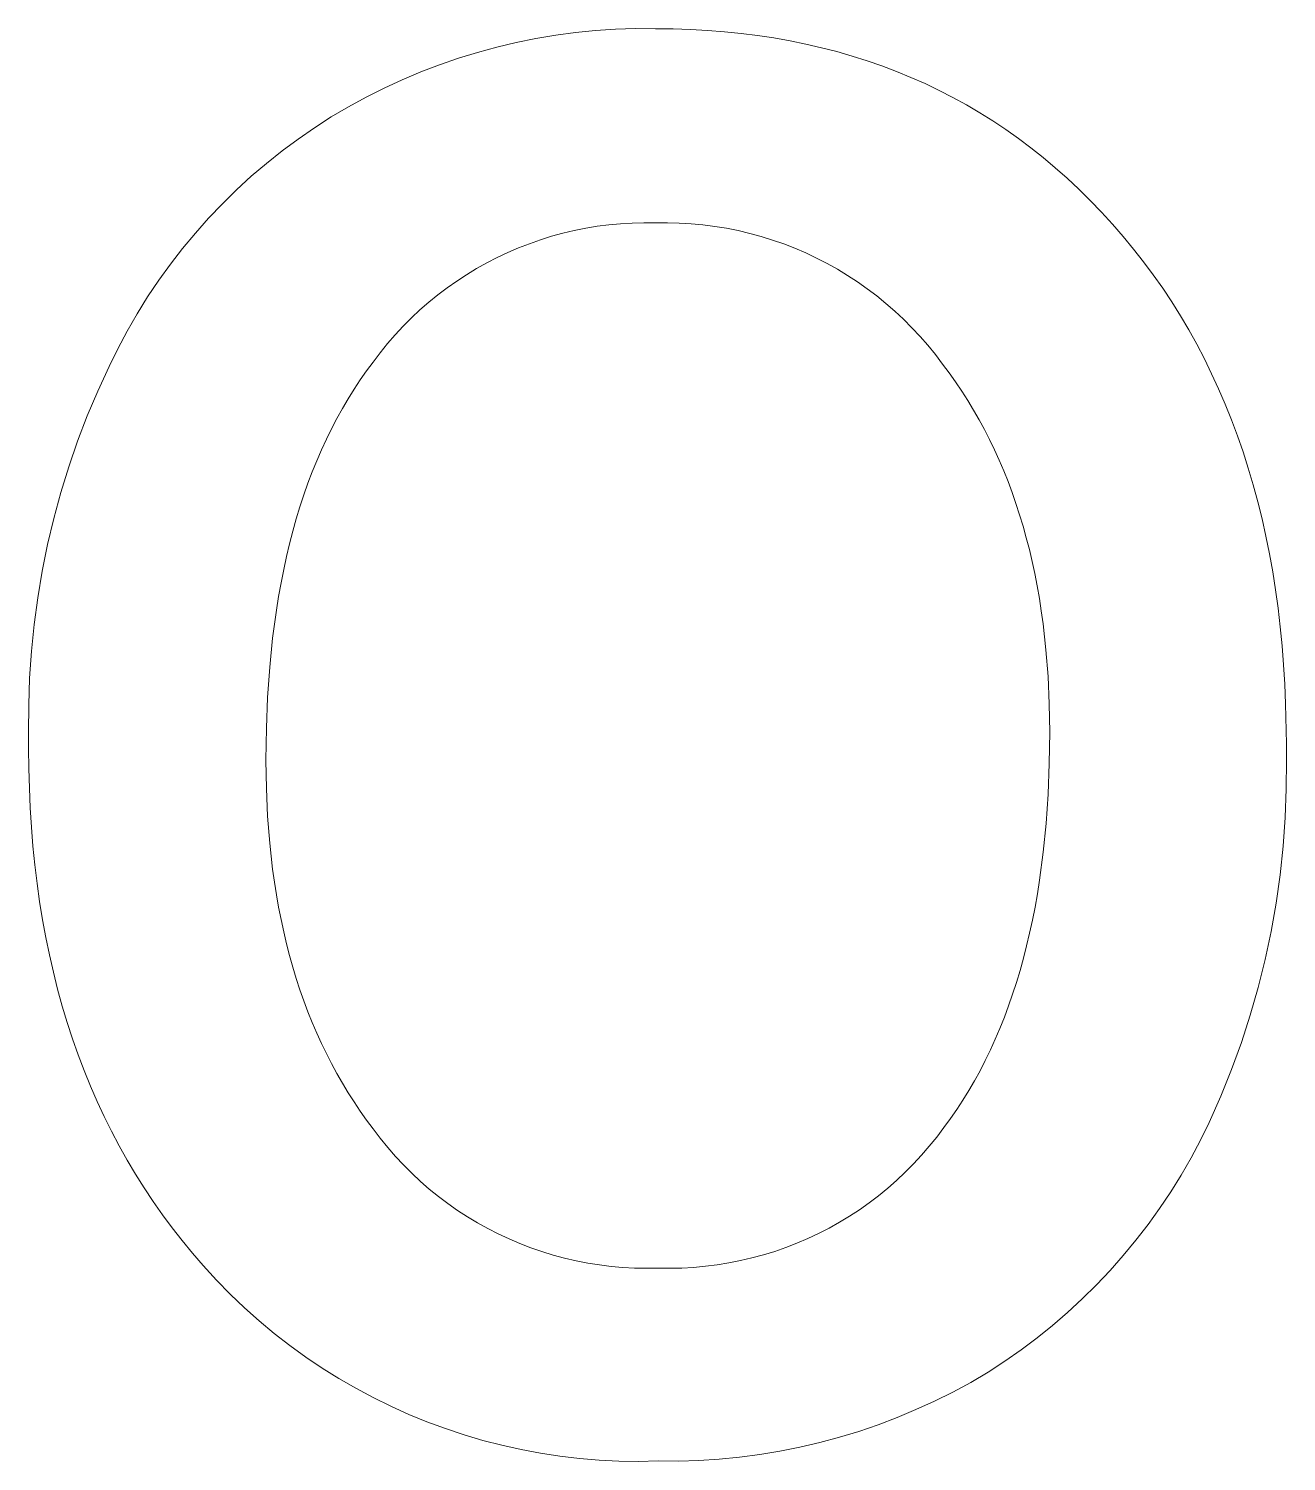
# Model space of a CAD drawing. Header units: millimetres. Extents: x -2163 to 4354, y -841 to 3711.
# Drawn here: x 2668.3 to 2710.05, y -327.19 to -279.63 of the extents above; entities that cross this region are included whole.
import ezdxf

# ---------------------------------------------------------------- set-up
doc = ezdxf.new("R2010")
doc.units = ezdxf.units.MM
doc.header["$MEASUREMENT"] = 0
doc.layers.add('Domyślny', color=7, linetype='Continuous', true_color=0x000000)

msp = doc.modelspace()

# ---------------------------------------------------------------- linework, layer by layer
at = {"layer": 'Domyślny', "color": 18, "lineweight": 15, "true_color": 0x000000}
for p, q in [((2687.784, -279.653), (2688.448, -279.632)), ((2688.448, -279.632), (2689.113, -279.633)), ((2689.113, -279.633), (2689.696, -279.639)), ((2689.696, -279.639), (2690.271, -279.658)), ((2683.844, -280.244), (2684.491, -280.091)), ((2684.491, -280.091), (2685.143, -279.96)), ((2685.143, -279.96), (2685.799, -279.85)), ((2685.799, -279.85), (2686.458, -279.762)), ((2686.458, -279.762), (2687.12, -279.697)), ((2687.12, -279.697), (2687.784, -279.653)), ((2690.271, -279.658), (2690.839, -279.69)), ((2690.839, -279.69), (2691.401, -279.734)), ((2691.401, -279.734), (2691.955, -279.791)), ((2691.955, -279.791), (2692.503, -279.86)), ((2692.503, -279.86), (2693.043, -279.942)), ((2693.043, -279.942), (2693.577, -280.037)), ((2693.577, -280.037), (2694.103, -280.144)), ((2682.567, -280.615), (2683.202, -280.419)), ((2683.202, -280.419), (2683.844, -280.244)), ((2694.103, -280.144), (2694.623, -280.264)), ((2694.623, -280.264), (2695.135, -280.396)), ((2695.135, -280.396), (2695.64, -280.542)), ((2695.64, -280.542), (2696.139, -280.7)), ((2681.317, -281.07), (2681.938, -280.832)), ((2681.938, -280.832), (2682.567, -280.615)), ((2696.139, -280.7), (2696.63, -280.87)), ((2696.63, -280.87), (2697.115, -281.054)), ((2697.115, -281.054), (2697.592, -281.25)), ((2680.101, -281.607), (2680.704, -281.328)), ((2680.704, -281.328), (2681.317, -281.07)), ((2697.592, -281.25), (2698.063, -281.458)), ((2698.063, -281.458), (2698.526, -281.68)), ((2678.923, -282.225), (2679.507, -281.906)), ((2679.507, -281.906), (2680.101, -281.607)), ((2698.526, -281.68), (2698.983, -281.914)), ((2698.983, -281.914), (2699.433, -282.161)), ((2678.35, -282.563), (2678.923, -282.225)), ((2699.433, -282.161), (2699.875, -282.421)), ((2699.875, -282.421), (2700.311, -282.693)), ((2677.248, -283.296), (2677.793, -282.92)), ((2677.793, -282.92), (2678.35, -282.563)), ((2700.311, -282.693), (2700.739, -282.979)), ((2676.716, -283.69), (2677.248, -283.296)), ((2700.739, -282.979), (2701.161, -283.277)), ((2701.161, -283.277), (2701.575, -283.587)), ((2676.198, -284.103), (2676.716, -283.69)), ((2701.575, -283.587), (2701.983, -283.911)), ((2701.983, -283.911), (2702.383, -284.247)), ((2675.695, -284.533), (2676.198, -284.103)), ((2702.383, -284.247), (2702.777, -284.596)), ((2675.206, -284.979), (2675.695, -284.533)), ((2702.777, -284.596), (2703.164, -284.958)), ((2674.733, -285.443), (2675.206, -284.979)), ((2703.164, -284.958), (2703.543, -285.333)), ((2703.543, -285.333), (2703.916, -285.721)), ((2674.277, -285.922), (2674.733, -285.443)), ((2703.916, -285.721), (2704.281, -286.121)), ((2673.837, -286.416), (2674.277, -285.922)), ((2686.794, -286.257), (2686.414, -286.334)), ((2687.178, -286.194), (2686.794, -286.257)), ((2687.563, -286.144), (2687.178, -286.194)), ((2687.949, -286.107), (2687.563, -286.144)), ((2688.337, -286.084), (2687.949, -286.107)), ((2688.725, -286.074), (2688.337, -286.084)), ((2689.113, -286.078), (2688.725, -286.074)), ((2689.508, -286.074), (2689.113, -286.078)), ((2689.902, -286.084), (2689.508, -286.074)), ((2690.295, -286.108), (2689.902, -286.084)), ((2690.688, -286.145), (2690.295, -286.108)), ((2691.079, -286.196), (2690.688, -286.145)), ((2691.468, -286.26), (2691.079, -286.196)), ((2691.855, -286.337), (2691.468, -286.26)), ((2704.281, -286.121), (2704.638, -286.53)), ((2673.414, -286.926), (2673.837, -286.416)), ((2684.924, -286.77), (2684.563, -286.911)), ((2685.291, -286.642), (2684.924, -286.77)), ((2685.662, -286.526), (2685.291, -286.642)), ((2686.036, -286.424), (2685.662, -286.526)), ((2686.414, -286.334), (2686.036, -286.424)), ((2692.239, -286.428), (2691.855, -286.337)), ((2692.619, -286.532), (2692.239, -286.428)), ((2692.996, -286.649), (2692.619, -286.532)), ((2693.368, -286.78), (2692.996, -286.649)), ((2704.638, -286.53), (2704.983, -286.948)), ((2673.008, -287.449), (2673.414, -286.926)), ((2683.855, -287.23), (2683.509, -287.408)), ((2684.206, -287.065), (2683.855, -287.23)), ((2684.563, -286.911), (2684.206, -287.065)), ((2693.736, -286.923), (2693.368, -286.78)), ((2694.098, -287.078), (2693.736, -286.923)), ((2694.455, -287.246), (2694.098, -287.078)), ((2694.806, -287.426), (2694.455, -287.246)), ((2704.983, -286.948), (2705.316, -287.374)), ((2672.621, -287.986), (2673.008, -287.449)), ((2683.171, -287.597), (2682.838, -287.799)), ((2683.509, -287.408), (2683.171, -287.597)), ((2695.15, -287.618), (2694.806, -287.426)), ((2695.487, -287.822), (2695.15, -287.618)), ((2705.316, -287.374), (2705.638, -287.809)), ((2672.252, -288.536), (2672.621, -287.986)), ((2682.513, -288.011), (2682.196, -288.235)), ((2682.838, -287.799), (2682.513, -288.011)), ((2695.818, -288.038), (2695.487, -287.822)), ((2696.14, -288.265), (2695.818, -288.038)), ((2705.638, -287.809), (2705.949, -288.252)), ((2671.903, -289.098), (2672.252, -288.536)), ((2681.887, -288.469), (2681.585, -288.714)), ((2682.196, -288.235), (2681.887, -288.469)), ((2696.455, -288.503), (2696.14, -288.265)), ((2696.761, -288.751), (2696.455, -288.503)), ((2705.949, -288.252), (2706.248, -288.703)), ((2671.573, -289.672), (2671.903, -289.098)), ((2681.293, -288.97), (2681.01, -289.235)), ((2681.585, -288.714), (2681.293, -288.97)), ((2697.058, -289.01), (2696.761, -288.751)), ((2697.347, -289.279), (2697.058, -289.01)), ((2706.248, -288.703), (2706.536, -289.163)), ((2680.735, -289.51), (2680.471, -289.795)), ((2681.01, -289.235), (2680.735, -289.51)), ((2697.625, -289.558), (2697.347, -289.279)), ((2697.894, -289.847), (2697.625, -289.558)), ((2706.536, -289.163), (2706.813, -289.632)), ((2671.262, -290.257), (2671.573, -289.672)), ((2680.217, -290.088), (2679.972, -290.39)), ((2680.471, -289.795), (2680.217, -290.088)), ((2698.153, -290.144), (2697.894, -289.847)), ((2706.813, -289.632), (2707.078, -290.108)), ((2670.972, -290.852), (2671.262, -290.257)), ((2679.972, -290.39), (2679.739, -290.7)), ((2698.402, -290.45), (2698.153, -290.144)), ((2698.639, -290.765), (2698.402, -290.45)), ((2707.078, -290.108), (2707.332, -290.594)), ((2670.597, -291.665), (2670.972, -290.852)), ((2679.521, -290.993), (2679.309, -291.293)), ((2679.739, -290.7), (2679.521, -290.993)), ((2698.86, -291.059), (2698.639, -290.765)), ((2707.332, -290.594), (2707.574, -291.087)), ((2679.309, -291.293), (2679.105, -291.602)), ((2699.073, -291.358), (2698.86, -291.059)), ((2699.279, -291.664), (2699.073, -291.358)), ((2707.574, -291.087), (2707.805, -291.589)), ((2670.249, -292.49), (2670.597, -291.665)), ((2678.907, -291.918), (2678.716, -292.241)), ((2679.105, -291.602), (2678.907, -291.918)), ((2699.478, -291.975), (2699.279, -291.664)), ((2699.67, -292.291), (2699.478, -291.975)), ((2707.805, -291.589), (2708.025, -292.1)), ((2678.716, -292.241), (2678.532, -292.573)), ((2699.854, -292.613), (2699.67, -292.291)), ((2708.025, -292.1), (2708.233, -292.618)), ((2669.929, -293.326), (2670.249, -292.49)), ((2678.355, -292.912), (2678.185, -293.259)), ((2678.532, -292.573), (2678.355, -292.912)), ((2700.032, -292.941), (2699.854, -292.613)), ((2700.203, -293.275), (2700.032, -292.941)), ((2708.233, -292.618), (2708.43, -293.146)), ((2669.637, -294.172), (2669.929, -293.326)), ((2678.185, -293.259), (2678.022, -293.614)), ((2700.366, -293.615), (2700.203, -293.275)), ((2708.43, -293.146), (2708.616, -293.681)), ((2678.022, -293.614), (2677.865, -293.977)), ((2700.523, -293.96), (2700.366, -293.615)), ((2708.616, -293.681), (2708.79, -294.225)), ((2669.373, -295.027), (2669.637, -294.172)), ((2677.716, -294.347), (2677.573, -294.725)), ((2677.865, -293.977), (2677.716, -294.347)), ((2700.672, -294.31), (2700.523, -293.96)), ((2700.814, -294.667), (2700.672, -294.31)), ((2708.79, -294.225), (2708.953, -294.777)), ((2677.573, -294.725), (2677.438, -295.111)), ((2700.95, -295.029), (2700.814, -294.667)), ((2708.953, -294.777), (2709.105, -295.337)), ((2669.137, -295.891), (2669.373, -295.027)), ((2677.438, -295.111), (2677.309, -295.504)), ((2701.078, -295.397), (2700.95, -295.029)), ((2677.309, -295.504), (2677.187, -295.906)), ((2701.2, -295.77), (2701.078, -295.397)), ((2701.314, -296.149), (2701.2, -295.77)), ((2709.105, -295.337), (2709.246, -295.906)), ((2668.93, -296.761), (2669.137, -295.891)), ((2677.187, -295.906), (2677.072, -296.315)), ((2701.421, -296.534), (2701.314, -296.149)), ((2709.246, -295.906), (2709.375, -296.483)), ((2668.753, -297.639), (2668.93, -296.761)), ((2676.965, -296.732), (2676.864, -297.156)), ((2677.072, -296.315), (2676.965, -296.732)), ((2701.522, -296.925), (2701.421, -296.534)), ((2709.375, -296.483), (2709.493, -297.068)), ((2676.864, -297.156), (2676.77, -297.589)), ((2701.615, -297.321), (2701.522, -296.925)), ((2709.493, -297.068), (2709.6, -297.662)), ((2668.604, -298.521), (2668.753, -297.639)), ((2676.77, -297.589), (2676.682, -298.029)), ((2701.702, -297.722), (2701.615, -297.321)), ((2709.6, -297.662), (2709.695, -298.263)), ((2676.682, -298.029), (2676.602, -298.477)), ((2701.781, -298.13), (2701.702, -297.722)), ((2701.854, -298.543), (2701.781, -298.13)), ((2668.485, -299.409), (2668.604, -298.521)), ((2676.602, -298.477), (2676.529, -298.932)), ((2701.919, -298.961), (2701.854, -298.543)), ((2709.695, -298.263), (2709.779, -298.873)), ((2676.529, -298.932), (2676.403, -299.867)), ((2701.978, -299.386), (2701.919, -298.961)), ((2709.779, -298.873), (2709.852, -299.492)), ((2668.395, -300.299), (2668.485, -299.409)), ((2702.074, -300.251), (2701.978, -299.386)), ((2709.852, -299.492), (2709.914, -300.118)), ((2676.403, -299.867), (2676.306, -300.832)), ((2668.335, -301.192), (2668.395, -300.299)), ((2702.143, -301.139), (2702.074, -300.251)), ((2709.914, -300.118), (2709.964, -300.753)), ((2676.306, -300.832), (2676.236, -301.829)), ((2709.964, -300.753), (2710.003, -301.395)), ((2668.304, -302.087), (2668.335, -301.192)), ((2702.185, -302.049), (2702.143, -301.139)), ((2710.003, -301.395), (2710.031, -302.046)), ((2676.236, -301.829), (2676.194, -302.857)), ((2668.303, -302.982), (2668.304, -302.087)), ((2702.198, -302.982), (2702.185, -302.049)), ((2710.031, -302.046), (2710.054, -303.373)), ((2676.194, -302.857), (2676.18, -303.915)), ((2668.303, -303.525), (2668.303, -302.982)), ((2702.185, -304.025), (2702.198, -302.982)), ((2710.054, -303.373), (2710.054, -303.915)), ((2668.309, -304.19), (2668.303, -303.525)), ((2668.326, -304.847), (2668.309, -304.19)), ((2676.18, -303.915), (2676.194, -304.856)), ((2702.144, -305.038), (2702.185, -304.025)), ((2710.054, -303.915), (2710.051, -304.869)), ((2668.354, -305.495), (2668.326, -304.847)), ((2676.194, -304.856), (2676.236, -305.773)), ((2702.077, -306.021), (2702.144, -305.038)), ((2710.051, -304.869), (2710.016, -305.821)), ((2668.394, -306.135), (2668.354, -305.495)), ((2676.236, -305.773), (2676.306, -306.666)), ((2668.446, -306.766), (2668.394, -306.135)), ((2701.982, -306.974), (2702.077, -306.021)), ((2710.016, -305.821), (2709.947, -306.772)), ((2676.306, -306.666), (2676.403, -307.536)), ((2668.509, -307.39), (2668.446, -306.766)), ((2701.859, -307.898), (2701.982, -306.974)), ((2709.947, -306.772), (2709.846, -307.721)), ((2668.583, -308.005), (2668.509, -307.39)), ((2676.403, -307.536), (2676.463, -307.963)), ((2668.668, -308.611), (2668.583, -308.005)), ((2676.463, -307.963), (2676.529, -308.383)), ((2701.788, -308.348), (2701.859, -307.898)), ((2709.846, -307.721), (2709.712, -308.665)), ((2668.765, -309.21), (2668.668, -308.611)), ((2676.529, -308.383), (2676.602, -308.798)), ((2701.71, -308.792), (2701.788, -308.348)), ((2676.602, -308.798), (2676.682, -309.207)), ((2701.624, -309.227), (2701.71, -308.792)), ((2709.712, -308.665), (2709.546, -309.603)), ((2668.873, -309.799), (2668.765, -309.21)), ((2676.682, -309.207), (2676.77, -309.61)), ((2701.532, -309.656), (2701.624, -309.227)), ((2668.993, -310.381), (2668.873, -309.799)), ((2676.77, -309.61), (2676.864, -310.007)), ((2676.864, -310.007), (2676.965, -310.398)), ((2701.328, -310.49), (2701.433, -310.077)), ((2701.433, -310.077), (2701.532, -309.656)), ((2709.546, -309.603), (2709.348, -310.536)), ((2669.123, -310.954), (2668.993, -310.381)), ((2676.965, -310.398), (2677.072, -310.783)), ((2701.215, -310.897), (2701.328, -310.49)), ((2709.348, -310.536), (2709.117, -311.461)), ((2669.266, -311.519), (2669.123, -310.954)), ((2677.072, -310.783), (2677.187, -311.163)), ((2701.095, -311.295), (2701.215, -310.897)), ((2677.187, -311.163), (2677.309, -311.537)), ((2700.968, -311.687), (2701.095, -311.295)), ((2709.117, -311.461), (2708.854, -312.378)), ((2669.419, -312.076), (2669.266, -311.519)), ((2677.309, -311.537), (2677.438, -311.904)), ((2677.438, -311.904), (2677.573, -312.266)), ((2700.835, -312.071), (2700.968, -311.687)), ((2669.584, -312.625), (2669.419, -312.076)), ((2677.573, -312.266), (2677.716, -312.623)), ((2700.546, -312.817), (2700.694, -312.448)), ((2700.694, -312.448), (2700.835, -312.071)), ((2708.854, -312.378), (2708.56, -313.285)), ((2669.76, -313.165), (2669.584, -312.625)), ((2677.716, -312.623), (2677.865, -312.973)), ((2700.392, -313.18), (2700.546, -312.817)), ((2669.947, -313.697), (2669.76, -313.165)), ((2677.865, -312.973), (2678.022, -313.317)), ((2678.022, -313.317), (2678.185, -313.656)), ((2700.23, -313.534), (2700.392, -313.18)), ((2708.56, -313.285), (2708.235, -314.181)), ((2670.145, -314.22), (2669.947, -313.697)), ((2678.185, -313.656), (2678.355, -313.989)), ((2699.886, -314.222), (2700.061, -313.882)), ((2700.061, -313.882), (2700.23, -313.534)), ((2670.355, -314.736), (2670.145, -314.22)), ((2678.355, -313.989), (2678.532, -314.315)), ((2678.532, -314.315), (2678.716, -314.637)), ((2699.703, -314.555), (2699.886, -314.222)), ((2708.235, -314.181), (2707.879, -315.065)), ((2670.576, -315.243), (2670.355, -314.736)), ((2678.716, -314.637), (2678.907, -314.952)), ((2699.513, -314.881), (2699.703, -314.555)), ((2670.808, -315.742), (2670.576, -315.243)), ((2678.907, -314.952), (2679.105, -315.261)), ((2679.105, -315.261), (2679.309, -315.565)), ((2699.112, -315.51), (2699.316, -315.199)), ((2699.316, -315.199), (2699.513, -314.881)), ((2707.879, -315.065), (2707.493, -315.937)), ((2671.051, -316.233), (2670.808, -315.742)), ((2679.309, -315.565), (2679.521, -315.862)), ((2698.901, -315.814), (2699.112, -315.51)), ((2671.306, -316.715), (2671.051, -316.233)), ((2679.521, -315.862), (2679.739, -316.154)), ((2679.739, -316.154), (2679.974, -316.467)), ((2698.447, -316.425), (2698.683, -316.111)), ((2698.683, -316.111), (2698.901, -315.814)), ((2707.493, -315.937), (2707.203, -316.53)), ((2671.571, -317.19), (2671.306, -316.715)), ((2679.974, -316.467), (2680.221, -316.771)), ((2697.945, -317.029), (2698.201, -316.731)), ((2698.201, -316.731), (2698.447, -316.425)), ((2707.203, -316.53), (2706.893, -317.113)), ((2671.848, -317.656), (2671.571, -317.19)), ((2680.221, -316.771), (2680.478, -317.066)), ((2680.478, -317.066), (2680.745, -317.352)), ((2697.678, -317.317), (2697.945, -317.029)), ((2706.893, -317.113), (2706.564, -317.685)), ((2672.136, -318.114), (2671.848, -317.656)), ((2680.745, -317.352), (2681.021, -317.629)), ((2681.021, -317.629), (2681.308, -317.896)), ((2697.114, -317.865), (2697.401, -317.596)), ((2697.401, -317.596), (2697.678, -317.317)), ((2706.564, -317.685), (2706.215, -318.245)), ((2672.435, -318.563), (2672.136, -318.114)), ((2681.308, -317.896), (2681.603, -318.153)), ((2681.603, -318.153), (2681.907, -318.399)), ((2696.514, -318.372), (2696.819, -318.123)), ((2696.819, -318.123), (2697.114, -317.865)), ((2672.745, -319.005), (2672.435, -318.563)), ((2681.907, -318.399), (2682.22, -318.635)), ((2682.22, -318.635), (2682.54, -318.859)), ((2695.88, -318.836), (2696.201, -318.609)), ((2696.201, -318.609), (2696.514, -318.372)), ((2706.215, -318.245), (2705.848, -318.794)), ((2673.066, -319.438), (2672.745, -319.005)), ((2682.54, -318.859), (2682.868, -319.073)), ((2682.868, -319.073), (2683.204, -319.274)), ((2695.215, -319.254), (2695.551, -319.051)), ((2695.551, -319.051), (2695.88, -318.836)), ((2705.848, -318.794), (2705.463, -319.33)), ((2673.399, -319.863), (2673.066, -319.438)), ((2683.204, -319.274), (2683.546, -319.464)), ((2683.546, -319.464), (2683.894, -319.642)), ((2694.523, -319.625), (2694.872, -319.446)), ((2694.872, -319.446), (2695.215, -319.254)), ((2705.463, -319.33), (2705.06, -319.852)), ((2673.742, -320.28), (2673.399, -319.863)), ((2683.894, -319.642), (2684.249, -319.808)), ((2684.249, -319.808), (2684.609, -319.961)), ((2684.609, -319.961), (2684.974, -320.101)), ((2693.44, -320.089), (2693.806, -319.947)), ((2693.806, -319.947), (2694.167, -319.793)), ((2694.167, -319.793), (2694.523, -319.625)), ((2705.06, -319.852), (2704.64, -320.361)), ((2674.097, -320.689), (2673.742, -320.28)), ((2684.974, -320.101), (2685.344, -320.229)), ((2685.344, -320.229), (2685.719, -320.344)), ((2685.719, -320.344), (2686.096, -320.446)), ((2686.096, -320.446), (2686.478, -320.534)), ((2686.478, -320.534), (2686.862, -320.609)), ((2691.547, -320.604), (2691.932, -320.527)), ((2691.932, -320.527), (2692.315, -320.438)), ((2692.315, -320.438), (2692.694, -320.335)), ((2692.694, -320.335), (2693.069, -320.219)), ((2693.069, -320.219), (2693.44, -320.089)), ((2704.64, -320.361), (2704.202, -320.855)), ((2674.537, -321.172), (2674.097, -320.689)), ((2686.862, -320.609), (2687.248, -320.671)), ((2687.248, -320.671), (2687.637, -320.719)), ((2687.637, -320.719), (2688.027, -320.754)), ((2688.027, -320.754), (2688.417, -320.775)), ((2688.417, -320.775), (2688.809, -320.782)), ((2688.809, -320.782), (2689.2, -320.776)), ((2689.2, -320.776), (2689.593, -320.782)), ((2689.593, -320.782), (2689.986, -320.773)), ((2689.986, -320.773), (2690.378, -320.751)), ((2690.378, -320.751), (2690.769, -320.716)), ((2690.769, -320.716), (2691.159, -320.667)), ((2691.159, -320.667), (2691.547, -320.604)), ((2704.202, -320.855), (2703.748, -321.335)), ((2674.994, -321.639), (2674.537, -321.172)), ((2703.748, -321.335), (2703.279, -321.798)), ((2675.466, -322.09), (2674.994, -321.639)), ((2703.279, -321.798), (2702.794, -322.246)), ((2675.954, -322.525), (2675.466, -322.09)), ((2702.794, -322.246), (2702.294, -322.677)), ((2676.456, -322.943), (2675.954, -322.525)), ((2702.294, -322.677), (2701.78, -323.091)), ((2676.971, -323.344), (2676.456, -322.943)), ((2677.5, -323.727), (2676.971, -323.344)), ((2701.78, -323.091), (2701.252, -323.488)), ((2678.042, -324.092), (2677.5, -323.727)), ((2700.712, -323.866), (2700.158, -324.226)), ((2701.252, -323.488), (2700.712, -323.866)), ((2678.596, -324.439), (2678.042, -324.092)), ((2700.158, -324.226), (2699.575, -324.568)), ((2679.162, -324.766), (2678.596, -324.439)), ((2679.738, -325.074), (2679.162, -324.766)), ((2699.575, -324.568), (2698.98, -324.89)), ((2680.324, -325.362), (2679.738, -325.074)), ((2698.374, -325.192), (2697.759, -325.474)), ((2698.98, -324.89), (2698.374, -325.192)), ((2680.92, -325.63), (2680.324, -325.362)), ((2681.524, -325.877), (2680.92, -325.63)), ((2697.135, -325.735), (2696.503, -325.976)), ((2697.759, -325.474), (2697.135, -325.735)), ((2682.137, -326.104), (2681.524, -325.877)), ((2682.757, -326.31), (2682.137, -326.104)), ((2695.863, -326.195), (2695.215, -326.392)), ((2696.503, -325.976), (2695.863, -326.195)), ((2683.383, -326.495), (2682.757, -326.31)), ((2684.016, -326.658), (2683.383, -326.495)), ((2684.653, -326.8), (2684.016, -326.658)), ((2693.903, -326.722), (2693.24, -326.854)), ((2694.562, -326.568), (2693.903, -326.722)), ((2695.215, -326.392), (2694.562, -326.568)), ((2685.296, -326.92), (2684.653, -326.8)), ((2685.941, -327.018), (2685.296, -326.92)), ((2686.59, -327.095), (2685.941, -327.018)), ((2687.241, -327.149), (2686.59, -327.095)), ((2687.894, -327.18), (2687.241, -327.149)), ((2688.547, -327.19), (2687.894, -327.18)), ((2689.2, -327.178), (2688.547, -327.19)), ((2689.877, -327.18), (2689.2, -327.178)), ((2690.553, -327.16), (2689.877, -327.18)), ((2691.228, -327.117), (2690.553, -327.16)), ((2691.901, -327.052), (2691.228, -327.117)), ((2692.572, -326.964), (2691.901, -327.052)), ((2693.24, -326.854), (2692.572, -326.964))]:
    msp.add_line(p, q, dxfattribs=at)

doc.saveas('drawing.dxf')
